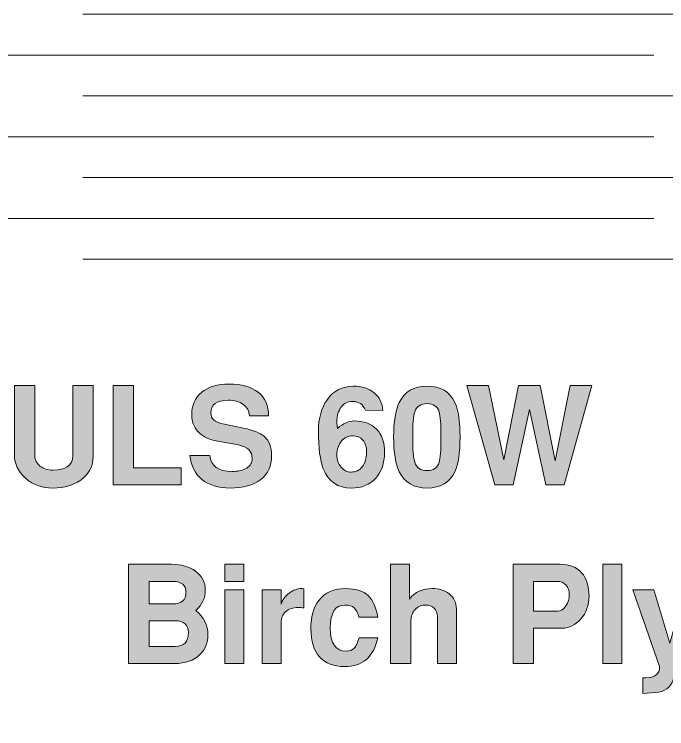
# Model space of a CAD drawing. Header units: inches. Extents: x 0.51 to 4.61, y -3.99 to -0.49.
# Drawn here: x 1.32 to 2.12, y -3.115 to -2.241 of the extents above; entities that cross this region are included whole.
import ezdxf

# ---------------------------------------------------------------- set-up
doc = ezdxf.new("R2010")
doc.units = ezdxf.units.IN
doc.header["$MEASUREMENT"] = 0
doc.layers.add('Layer 1', color=7, linetype='Continuous')

# ---------------------------------------------------------------- blocks, each defined once
blk = doc.blocks.new('block 2')
at = {"layer": 'Layer 1', "color": 7, "lineweight": 5, "true_color": 0xffffff}
for points in [[(1.40409, -2.24059), (2.90409, -2.24059)], [(0.60409, -2.29059), (2.10409, -2.29059)], [(1.40409, -2.34058), (2.90409, -2.34058)], [(0.60409, -2.39058), (2.10409, -2.39058)], [(1.40409, -2.44057), (2.90409, -2.44057)], [(0.60409, -2.49057), (2.10409, -2.49057)], [(1.40409, -2.54056), (2.90409, -2.54056)]]:
    blk.add_lwpolyline(points, dxfattribs=at)
blk = doc.blocks.new('block 7')
at = {"layer": 'Layer 1', "true_color": 0xed1f24}
h = blk.add_hatch(color=240, dxfattribs=at)
h.dxf.hatch_style = 2
edge = h.paths.add_edge_path()
edge.add_spline(control_points=[(1.55752, -3.00051), (1.55752, -3.01018), (1.55425, -3.01824), (1.54769, -3.02468), (1.54024, -3.03201), (1.52985, -3.03568), (1.51652, -3.03568), (1.51652, -3.03568), (1.46035, -3.03568), (1.46035, -3.03568), (1.46035, -3.03568), (1.46035, -2.91418), (1.46035, -2.91418), (1.46035, -2.91418), (1.51302, -2.91418), (1.51302, -2.91418), (1.52469, -2.91418), (1.53449, -2.91701), (1.54244, -2.92268), (1.55038, -2.92834), (1.55436, -2.93607), (1.55436, -2.94585), (1.55436, -2.95518), (1.55052, -2.96351), (1.54285, -2.97085), (1.55263, -2.97862), (1.55752, -2.98851), (1.55752, -3.00051)], knot_values=[0, 0, 0, 0, 1, 1, 1, 2, 2, 2, 3, 3, 3, 4, 4, 4, 5, 5, 5, 6, 6, 6, 7, 7, 7, 8, 8, 8, 9, 9, 9, 9], degree=3, periodic=1)
edge = h.paths.add_edge_path()
edge.add_spline(control_points=[(1.53052, -2.94851), (1.53052, -2.93962), (1.52536, -2.93518), (1.51502, -2.93518), (1.51502, -2.93518), (1.48536, -2.93518), (1.48536, -2.93518), (1.48536, -2.93518), (1.48536, -2.96268), (1.48536, -2.96268), (1.48536, -2.96268), (1.51436, -2.96268), (1.51436, -2.96268), (1.52513, -2.96268), (1.53052, -2.95796), (1.53052, -2.94851)], knot_values=[0, 0, 0, 0, 1, 1, 1, 2, 2, 2, 3, 3, 3, 4, 4, 4, 5, 5, 5, 5], degree=3, periodic=1)
edge = h.paths.add_edge_path()
edge.add_spline(control_points=[(1.53369, -2.99768), (1.53369, -2.98813), (1.52825, -2.98334), (1.51735, -2.98334), (1.51735, -2.98334), (1.48536, -2.98334), (1.48536, -2.98334), (1.48536, -2.98334), (1.48536, -3.01485), (1.48536, -3.01485), (1.48536, -3.01485), (1.51735, -3.01485), (1.51735, -3.01485), (1.52825, -3.01485), (1.53369, -3.00912), (1.53369, -2.99768)], knot_values=[0, 0, 0, 0, 1, 1, 1, 2, 2, 2, 3, 3, 3, 4, 4, 4, 5, 5, 5, 5], degree=3, periodic=1)
h = blk.add_hatch(color=240, dxfattribs=at)
h.dxf.hatch_style = 2
h.paths.add_polyline_path([(1.60169, -2.93501), (1.57836, -2.93501), (1.57836, -2.91418), (1.60169, -2.91418)])
h.paths.add_polyline_path([(1.60169, -3.03568), (1.57836, -3.03568), (1.57836, -2.94535), (1.60169, -2.94535)])
h = blk.add_hatch(color=240, dxfattribs=at)
h.dxf.hatch_style = 2
edge = h.paths.add_edge_path()
edge.add_spline(control_points=[(1.86202, -3.03568), (1.86202, -3.03568), (1.83868, -3.03568), (1.83868, -3.03568), (1.83868, -3.03568), (1.83868, -2.97805), (1.83868, -2.97805), (1.83868, -2.9737), (1.83735, -2.97028), (1.83469, -2.96777), (1.83202, -2.96526), (1.82863, -2.96401), (1.82452, -2.96401), (1.8193, -2.96401), (1.81496, -2.96582), (1.81152, -2.96944), (1.80808, -2.97306), (1.80636, -2.9776), (1.80636, -2.98306), (1.80636, -2.98306), (1.80636, -3.03568), (1.80636, -3.03568), (1.80636, -3.03568), (1.78135, -3.03568), (1.78135, -3.03568), (1.78135, -3.03568), (1.78135, -2.91418), (1.78135, -2.91418), (1.78135, -2.91418), (1.80469, -2.91418), (1.80469, -2.91418), (1.80469, -2.91418), (1.80469, -2.95668), (1.80469, -2.95668), (1.81102, -2.94813), (1.82035, -2.94385), (1.83269, -2.94385), (1.84079, -2.94385), (1.84763, -2.94601), (1.85319, -2.95034), (1.85908, -2.95501), (1.86202, -2.96112), (1.86202, -2.96868), (1.86202, -2.96868), (1.86202, -3.03568), (1.86202, -3.03568)], knot_values=[0, 0, 0, 0, 1, 1, 1, 2, 2, 2, 3, 3, 3, 4, 4, 4, 5, 5, 5, 6, 6, 6, 7, 7, 7, 8, 8, 8, 9, 9, 9, 10, 10, 10, 11, 11, 11, 12, 12, 12, 13, 13, 13, 14, 14, 14, 15, 15, 15, 15], degree=3, periodic=1)
h = blk.add_hatch(color=240, dxfattribs=at)
h.dxf.hatch_style = 2
edge = h.paths.add_edge_path()
edge.add_spline(control_points=[(2.02452, -2.95301), (2.02452, -2.96423), (2.02119, -2.97359), (2.01452, -2.98109), (2.00785, -2.98859), (2.00019, -2.99234), (1.99152, -2.99234), (1.99152, -2.99234), (1.95669, -2.99234), (1.95669, -2.99234), (1.95669, -2.99234), (1.95669, -3.03568), (1.95669, -3.03568), (1.95669, -3.03568), (1.93169, -3.03568), (1.93169, -3.03568), (1.93169, -3.03568), (1.93169, -2.91418), (1.93169, -2.91418), (1.93169, -2.91418), (1.98885, -2.91418), (1.98885, -2.91418), (2.00063, -2.91418), (2.00952, -2.91762), (2.01552, -2.92451), (2.02152, -2.9314), (2.02452, -2.9409), (2.02452, -2.95301)], knot_values=[0, 0, 0, 0, 1, 1, 1, 2, 2, 2, 3, 3, 3, 4, 4, 4, 5, 5, 5, 6, 6, 6, 7, 7, 7, 8, 8, 8, 9, 9, 9, 9], degree=3, periodic=1)
edge = h.paths.add_edge_path()
edge.add_spline(control_points=[(2.00035, -2.95151), (2.00035, -2.94651), (1.99902, -2.94251), (1.99635, -2.93951), (1.99369, -2.93651), (1.98996, -2.93501), (1.98519, -2.93501), (1.98519, -2.93501), (1.95669, -2.93501), (1.95669, -2.93501), (1.95669, -2.93501), (1.95669, -2.97151), (1.95669, -2.97151), (1.95669, -2.97151), (1.98585, -2.97151), (1.98585, -2.97151), (1.98985, -2.97151), (1.99329, -2.96935), (1.99619, -2.96501), (1.99896, -2.96101), (2.00035, -2.95651), (2.00035, -2.95151)], knot_values=[0, 0, 0, 0, 1, 1, 1, 2, 2, 2, 3, 3, 3, 4, 4, 4, 5, 5, 5, 6, 6, 6, 7, 7, 7, 7], degree=3, periodic=1)
h = blk.add_hatch(color=240, dxfattribs=at)
h.dxf.hatch_style = 2
h.paths.add_polyline_path([(2.06485, -3.03568), (2.04152, -3.03568), (2.04152, -2.91418), (2.06485, -2.91418)])
h = blk.add_hatch(color=240, dxfattribs=at)
h.dxf.hatch_style = 2
edge = h.paths.add_edge_path()
edge.add_spline(control_points=[(1.67502, -2.96751), (1.67191, -2.96718), (1.66963, -2.96701), (1.66819, -2.96701), (1.66163, -2.96701), (1.65649, -2.96876), (1.65277, -2.97226), (1.64905, -2.97576), (1.64719, -2.98018), (1.64719, -2.98551), (1.64719, -2.98551), (1.64719, -3.03568), (1.64719, -3.03568), (1.64719, -3.03568), (1.62385, -3.03568), (1.62385, -3.03568), (1.62385, -3.03568), (1.62385, -2.94535), (1.62385, -2.94535), (1.62385, -2.94535), (1.64719, -2.94535), (1.64719, -2.94535), (1.64719, -2.94535), (1.64719, -2.96284), (1.64719, -2.96284), (1.64886, -2.95751), (1.65219, -2.95301), (1.65719, -2.94935), (1.66219, -2.94568), (1.66719, -2.94385), (1.67219, -2.94385), (1.67274, -2.94385), (1.67369, -2.94396), (1.67502, -2.94418), (1.67502, -2.94418), (1.67502, -2.96751), (1.67502, -2.96751)], knot_values=[0, 0, 0, 0, 1, 1, 1, 2, 2, 2, 3, 3, 3, 4, 4, 4, 5, 5, 5, 6, 6, 6, 7, 7, 7, 8, 8, 8, 9, 9, 9, 10, 10, 10, 11, 11, 11, 12, 12, 12, 12], degree=3, periodic=1)
h = blk.add_hatch(color=240, dxfattribs=at)
h.dxf.hatch_style = 2
edge = h.paths.add_edge_path()
edge.add_spline(control_points=[(1.76569, -3.00418), (1.7608, -3.02762), (1.74719, -3.03935), (1.72485, -3.03935), (1.71163, -3.03935), (1.70146, -3.03543), (1.69436, -3.02759), (1.68724, -3.01976), (1.68369, -3.00823), (1.68369, -2.99301), (1.68369, -2.97857), (1.68691, -2.96707), (1.69335, -2.95851), (1.70069, -2.94874), (1.71174, -2.94385), (1.72652, -2.94385), (1.73897, -2.94385), (1.74819, -2.94679), (1.75419, -2.95268), (1.75952, -2.9579), (1.76335, -2.96668), (1.76569, -2.97901), (1.76569, -2.97901), (1.74262, -2.97901), (1.74262, -2.97901), (1.74129, -2.9735), (1.73931, -2.96963), (1.73669, -2.96739), (1.73407, -2.96514), (1.73025, -2.96401), (1.72524, -2.96401), (1.71343, -2.96401), (1.70752, -2.97343), (1.70752, -2.99226), (1.70752, -3.01109), (1.7141, -3.02051), (1.72725, -3.02051), (1.73126, -3.02051), (1.7344, -3.01929), (1.73669, -3.01685), (1.73897, -3.0144), (1.74101, -3.01018), (1.74279, -3.00418), (1.74279, -3.00418), (1.76569, -3.00418), (1.76569, -3.00418)], knot_values=[0, 0, 0, 0, 1, 1, 1, 2, 2, 2, 3, 3, 3, 4, 4, 4, 5, 5, 5, 6, 6, 6, 7, 7, 7, 8, 8, 8, 9, 9, 9, 10, 10, 10, 11, 11, 11, 12, 12, 12, 13, 13, 13, 14, 14, 14, 15, 15, 15, 15], degree=3, periodic=1)
h = blk.add_hatch(color=240, dxfattribs=at)
h.dxf.hatch_style = 2
edge = h.paths.add_edge_path()
edge.add_spline(control_points=[(2.16635, -2.94535), (2.16635, -2.94535), (2.12769, -3.05568), (2.12769, -3.05568), (2.12435, -3.06512), (2.11713, -3.07029), (2.10602, -3.07118), (2.10602, -3.07118), (2.09068, -3.07235), (2.09068, -3.07235), (2.09068, -3.07235), (2.09068, -3.05318), (2.09068, -3.05318), (2.09068, -3.05318), (2.09418, -3.05318), (2.09418, -3.05318), (2.10541, -3.05318), (2.11102, -3.04851), (2.11102, -3.03918), (2.11102, -3.03918), (2.07819, -2.94535), (2.07819, -2.94535), (2.07819, -2.94535), (2.10402, -2.94535), (2.10402, -2.94535), (2.10402, -2.94535), (2.12351, -3.01084), (2.12351, -3.01084), (2.12351, -3.01084), (2.14235, -2.94535), (2.14235, -2.94535), (2.14235, -2.94535), (2.16635, -2.94535), (2.16635, -2.94535)], knot_values=[0, 0, 0, 0, 1, 1, 1, 2, 2, 2, 3, 3, 3, 4, 4, 4, 5, 5, 5, 6, 6, 6, 7, 7, 7, 8, 8, 8, 9, 9, 9, 10, 10, 10, 11, 11, 11, 11], degree=3, periodic=1)
at = {"layer": 'Layer 1', "lineweight": 0}
for points in [[(1.60169, -2.93501), (1.57836, -2.93501), (1.57836, -2.91418), (1.60169, -2.91418), (1.60169, -2.93501)], [(2.06485, -3.03568), (2.04152, -3.03568), (2.04152, -2.91418), (2.06485, -2.91418), (2.06485, -3.03568)], [(1.60169, -3.03568), (1.57836, -3.03568), (1.57836, -2.94535), (1.60169, -2.94535), (1.60169, -3.03568)]]:
    blk.add_lwpolyline(points, dxfattribs=at)
for points, knots in [([(1.55752, -3.00051), (1.55752, -3.01018), (1.55425, -3.01824), (1.54769, -3.02468), (1.54024, -3.03201), (1.52985, -3.03568), (1.51652, -3.03568), (1.51652, -3.03568), (1.46035, -3.03568), (1.46035, -3.03568), (1.46035, -3.03568), (1.46035, -2.91418), (1.46035, -2.91418), (1.46035, -2.91418), (1.51302, -2.91418), (1.51302, -2.91418), (1.52469, -2.91418), (1.53449, -2.91701), (1.54244, -2.92268), (1.55038, -2.92834), (1.55436, -2.93607), (1.55436, -2.94585), (1.55436, -2.95518), (1.55052, -2.96351), (1.54285, -2.97085), (1.55263, -2.97862), (1.55752, -2.98851), (1.55752, -3.00051)], [0, 0, 0, 0, 1, 1, 1, 2, 2, 2, 3, 3, 3, 4, 4, 4, 5, 5, 5, 6, 6, 6, 7, 7, 7, 8, 8, 8, 9, 9, 9, 9]), ([(1.86202, -3.03568), (1.86202, -3.03568), (1.83868, -3.03568), (1.83868, -3.03568), (1.83868, -3.03568), (1.83868, -2.97805), (1.83868, -2.97805), (1.83868, -2.9737), (1.83735, -2.97028), (1.83469, -2.96777), (1.83202, -2.96526), (1.82863, -2.96401), (1.82452, -2.96401), (1.8193, -2.96401), (1.81496, -2.96582), (1.81152, -2.96944), (1.80808, -2.97306), (1.80636, -2.9776), (1.80636, -2.98306), (1.80636, -2.98306), (1.80636, -3.03568), (1.80636, -3.03568), (1.80636, -3.03568), (1.78135, -3.03568), (1.78135, -3.03568), (1.78135, -3.03568), (1.78135, -2.91418), (1.78135, -2.91418), (1.78135, -2.91418), (1.80469, -2.91418), (1.80469, -2.91418), (1.80469, -2.91418), (1.80469, -2.95668), (1.80469, -2.95668), (1.81102, -2.94813), (1.82035, -2.94385), (1.83269, -2.94385), (1.84079, -2.94385), (1.84763, -2.94601), (1.85319, -2.95034), (1.85908, -2.95501), (1.86202, -2.96112), (1.86202, -2.96868), (1.86202, -2.96868), (1.86202, -3.03568), (1.86202, -3.03568)], [0, 0, 0, 0, 1, 1, 1, 2, 2, 2, 3, 3, 3, 4, 4, 4, 5, 5, 5, 6, 6, 6, 7, 7, 7, 8, 8, 8, 9, 9, 9, 10, 10, 10, 11, 11, 11, 12, 12, 12, 13, 13, 13, 14, 14, 14, 15, 15, 15, 15]), ([(2.02452, -2.95301), (2.02452, -2.96423), (2.02119, -2.97359), (2.01452, -2.98109), (2.00785, -2.98859), (2.00019, -2.99234), (1.99152, -2.99234), (1.99152, -2.99234), (1.95669, -2.99234), (1.95669, -2.99234), (1.95669, -2.99234), (1.95669, -3.03568), (1.95669, -3.03568), (1.95669, -3.03568), (1.93169, -3.03568), (1.93169, -3.03568), (1.93169, -3.03568), (1.93169, -2.91418), (1.93169, -2.91418), (1.93169, -2.91418), (1.98885, -2.91418), (1.98885, -2.91418), (2.00063, -2.91418), (2.00952, -2.91762), (2.01552, -2.92451), (2.02152, -2.9314), (2.02452, -2.9409), (2.02452, -2.95301)], [0, 0, 0, 0, 1, 1, 1, 2, 2, 2, 3, 3, 3, 4, 4, 4, 5, 5, 5, 6, 6, 6, 7, 7, 7, 8, 8, 8, 9, 9, 9, 9]), ([(1.53052, -2.94851), (1.53052, -2.93962), (1.52536, -2.93518), (1.51502, -2.93518), (1.51502, -2.93518), (1.48536, -2.93518), (1.48536, -2.93518), (1.48536, -2.93518), (1.48536, -2.96268), (1.48536, -2.96268), (1.48536, -2.96268), (1.51436, -2.96268), (1.51436, -2.96268), (1.52513, -2.96268), (1.53052, -2.95796), (1.53052, -2.94851)], [0, 0, 0, 0, 1, 1, 1, 2, 2, 2, 3, 3, 3, 4, 4, 4, 5, 5, 5, 5]), ([(2.00035, -2.95151), (2.00035, -2.94651), (1.99902, -2.94251), (1.99635, -2.93951), (1.99369, -2.93651), (1.98996, -2.93501), (1.98519, -2.93501), (1.98519, -2.93501), (1.95669, -2.93501), (1.95669, -2.93501), (1.95669, -2.93501), (1.95669, -2.97151), (1.95669, -2.97151), (1.95669, -2.97151), (1.98585, -2.97151), (1.98585, -2.97151), (1.98985, -2.97151), (1.99329, -2.96935), (1.99619, -2.96501), (1.99896, -2.96101), (2.00035, -2.95651), (2.00035, -2.95151)], [0, 0, 0, 0, 1, 1, 1, 2, 2, 2, 3, 3, 3, 4, 4, 4, 5, 5, 5, 6, 6, 6, 7, 7, 7, 7]), ([(1.67502, -2.96751), (1.67191, -2.96718), (1.66963, -2.96701), (1.66819, -2.96701), (1.66163, -2.96701), (1.65649, -2.96876), (1.65277, -2.97226), (1.64905, -2.97576), (1.64719, -2.98018), (1.64719, -2.98551), (1.64719, -2.98551), (1.64719, -3.03568), (1.64719, -3.03568), (1.64719, -3.03568), (1.62385, -3.03568), (1.62385, -3.03568), (1.62385, -3.03568), (1.62385, -2.94535), (1.62385, -2.94535), (1.62385, -2.94535), (1.64719, -2.94535), (1.64719, -2.94535), (1.64719, -2.94535), (1.64719, -2.96284), (1.64719, -2.96284), (1.64886, -2.95751), (1.65219, -2.95301), (1.65719, -2.94935), (1.66219, -2.94568), (1.66719, -2.94385), (1.67219, -2.94385), (1.67274, -2.94385), (1.67369, -2.94396), (1.67502, -2.94418), (1.67502, -2.94418), (1.67502, -2.96751), (1.67502, -2.96751)], [0, 0, 0, 0, 1, 1, 1, 2, 2, 2, 3, 3, 3, 4, 4, 4, 5, 5, 5, 6, 6, 6, 7, 7, 7, 8, 8, 8, 9, 9, 9, 10, 10, 10, 11, 11, 11, 12, 12, 12, 12]), ([(1.76569, -3.00418), (1.7608, -3.02762), (1.74719, -3.03935), (1.72485, -3.03935), (1.71163, -3.03935), (1.70146, -3.03543), (1.69436, -3.02759), (1.68724, -3.01976), (1.68369, -3.00823), (1.68369, -2.99301), (1.68369, -2.97857), (1.68691, -2.96707), (1.69335, -2.95851), (1.70069, -2.94874), (1.71174, -2.94385), (1.72652, -2.94385), (1.73897, -2.94385), (1.74819, -2.94679), (1.75419, -2.95268), (1.75952, -2.9579), (1.76335, -2.96668), (1.76569, -2.97901), (1.76569, -2.97901), (1.74262, -2.97901), (1.74262, -2.97901), (1.74129, -2.9735), (1.73931, -2.96963), (1.73669, -2.96739), (1.73407, -2.96514), (1.73025, -2.96401), (1.72524, -2.96401), (1.71343, -2.96401), (1.70752, -2.97343), (1.70752, -2.99226), (1.70752, -3.01109), (1.7141, -3.02051), (1.72725, -3.02051), (1.73126, -3.02051), (1.7344, -3.01929), (1.73669, -3.01685), (1.73897, -3.0144), (1.74101, -3.01018), (1.74279, -3.00418), (1.74279, -3.00418), (1.76569, -3.00418), (1.76569, -3.00418)], [0, 0, 0, 0, 1, 1, 1, 2, 2, 2, 3, 3, 3, 4, 4, 4, 5, 5, 5, 6, 6, 6, 7, 7, 7, 8, 8, 8, 9, 9, 9, 10, 10, 10, 11, 11, 11, 12, 12, 12, 13, 13, 13, 14, 14, 14, 15, 15, 15, 15]), ([(2.16635, -2.94535), (2.16635, -2.94535), (2.12769, -3.05568), (2.12769, -3.05568), (2.12435, -3.06512), (2.11713, -3.07029), (2.10602, -3.07118), (2.10602, -3.07118), (2.09068, -3.07235), (2.09068, -3.07235), (2.09068, -3.07235), (2.09068, -3.05318), (2.09068, -3.05318), (2.09068, -3.05318), (2.09418, -3.05318), (2.09418, -3.05318), (2.10541, -3.05318), (2.11102, -3.04851), (2.11102, -3.03918), (2.11102, -3.03918), (2.07819, -2.94535), (2.07819, -2.94535), (2.07819, -2.94535), (2.10402, -2.94535), (2.10402, -2.94535), (2.10402, -2.94535), (2.12351, -3.01084), (2.12351, -3.01084), (2.12351, -3.01084), (2.14235, -2.94535), (2.14235, -2.94535), (2.14235, -2.94535), (2.16635, -2.94535), (2.16635, -2.94535)], [0, 0, 0, 0, 1, 1, 1, 2, 2, 2, 3, 3, 3, 4, 4, 4, 5, 5, 5, 6, 6, 6, 7, 7, 7, 8, 8, 8, 9, 9, 9, 10, 10, 10, 11, 11, 11, 11]), ([(1.53369, -2.99768), (1.53369, -2.98813), (1.52825, -2.98334), (1.51735, -2.98334), (1.51735, -2.98334), (1.48536, -2.98334), (1.48536, -2.98334), (1.48536, -2.98334), (1.48536, -3.01485), (1.48536, -3.01485), (1.48536, -3.01485), (1.51735, -3.01485), (1.51735, -3.01485), (1.52825, -3.01485), (1.53369, -3.00912), (1.53369, -2.99768)], [0, 0, 0, 0, 1, 1, 1, 2, 2, 2, 3, 3, 3, 4, 4, 4, 5, 5, 5, 5])]:
    blk.add_open_spline(points, degree=3, knots=knots, dxfattribs=at)
blk = doc.blocks.new('block 5')
at = {"layer": 'Layer 1'}
blk.add_blockref('block 7', (0, 0), dxfattribs=at)
blk = doc.blocks.new('block 13')
at = {"layer": 'Layer 1', "true_color": 0xed1f24}
h = blk.add_hatch(color=240, dxfattribs=at)
h.dxf.hatch_style = 2
edge = h.paths.add_edge_path()
edge.add_spline(control_points=[(1.63563, -2.78104), (1.63563, -2.79371), (1.63115, -2.80349), (1.62221, -2.81038), (1.61327, -2.81726), (1.60074, -2.82071), (1.58463, -2.82071), (1.57007, -2.82071), (1.55857, -2.81721), (1.55013, -2.81021), (1.54168, -2.80321), (1.5368, -2.79343), (1.53546, -2.78088), (1.53546, -2.78088), (1.55968, -2.78088), (1.55968, -2.78088), (1.56146, -2.79399), (1.57054, -2.80054), (1.58691, -2.80054), (1.59448, -2.80054), (1.60052, -2.79912), (1.60503, -2.79628), (1.60954, -2.79344), (1.6118, -2.78958), (1.6118, -2.78468), (1.6118, -2.77566), (1.60613, -2.7701), (1.59481, -2.76799), (1.59481, -2.76799), (1.56514, -2.76233), (1.56514, -2.76233), (1.55702, -2.76078), (1.55041, -2.75717), (1.54529, -2.75151), (1.54018, -2.74584), (1.53762, -2.73918), (1.53762, -2.73152), (1.53762, -2.71964), (1.54171, -2.71031), (1.54988, -2.70354), (1.55804, -2.69676), (1.56923, -2.69337), (1.58346, -2.69337), (1.5988, -2.69337), (1.61071, -2.69676), (1.61921, -2.70354), (1.62771, -2.71032), (1.6319, -2.71993), (1.6318, -2.73237), (1.6318, -2.73237), (1.60846, -2.73237), (1.60846, -2.73237), (1.60813, -2.72649), (1.6056, -2.72182), (1.60088, -2.71838), (1.59616, -2.71493), (1.59001, -2.71321), (1.58246, -2.71321), (1.56824, -2.71321), (1.56113, -2.71843), (1.56113, -2.72888), (1.56113, -2.73565), (1.56596, -2.74004), (1.57563, -2.74204), (1.57563, -2.74204), (1.6013, -2.74738), (1.6013, -2.74738), (1.61296, -2.74982), (1.6213, -2.75315), (1.6263, -2.75737), (1.63251, -2.76271), (1.63563, -2.7706), (1.63563, -2.78104)], knot_values=[0, 0, 0, 0, 1, 1, 1, 2, 2, 2, 3, 3, 3, 4, 4, 4, 5, 5, 5, 6, 6, 6, 7, 7, 7, 8, 8, 8, 9, 9, 9, 10, 10, 10, 11, 11, 11, 12, 12, 12, 13, 13, 13, 14, 14, 14, 15, 15, 15, 16, 16, 16, 17, 17, 17, 18, 18, 18, 19, 19, 19, 20, 20, 20, 21, 21, 21, 22, 22, 22, 23, 23, 23, 24, 24, 24, 24], degree=3, periodic=1)
h = blk.add_hatch(color=240, dxfattribs=at)
h.dxf.hatch_style = 2
edge = h.paths.add_edge_path()
edge.add_spline(control_points=[(1.4168, -2.78254), (1.4168, -2.79243), (1.41296, -2.80093), (1.4053, -2.80804), (1.39608, -2.81649), (1.38324, -2.82071), (1.3668, -2.82071), (1.35391, -2.82071), (1.34297, -2.81665), (1.33396, -2.80854), (1.32496, -2.80043), (1.32047, -2.79121), (1.32047, -2.78088), (1.32047, -2.78088), (1.32047, -2.69537), (1.32047, -2.69537), (1.32047, -2.69537), (1.34547, -2.69537), (1.34547, -2.69537), (1.34547, -2.69537), (1.34547, -2.78121), (1.34547, -2.78121), (1.34547, -2.78621), (1.34755, -2.79041), (1.35172, -2.79379), (1.35588, -2.79718), (1.36108, -2.79888), (1.3673, -2.79888), (1.38363, -2.79888), (1.3918, -2.79299), (1.3918, -2.78121), (1.3918, -2.78121), (1.3918, -2.69537), (1.3918, -2.69537), (1.3918, -2.69537), (1.4168, -2.69537), (1.4168, -2.69537), (1.4168, -2.69537), (1.4168, -2.78254), (1.4168, -2.78254)], knot_values=[0, 0, 0, 0, 1, 1, 1, 2, 2, 2, 3, 3, 3, 4, 4, 4, 5, 5, 5, 6, 6, 6, 7, 7, 7, 8, 8, 8, 9, 9, 9, 10, 10, 10, 11, 11, 11, 12, 12, 12, 13, 13, 13, 13], degree=3, periodic=1)
h = blk.add_hatch(color=240, dxfattribs=at)
h.dxf.hatch_style = 2
h.paths.add_polyline_path([(1.52464, -2.81687), (1.44147, -2.81687), (1.44147, -2.69537), (1.46646, -2.69537), (1.46646, -2.79604), (1.52464, -2.79604)])
h = blk.add_hatch(color=240, dxfattribs=at)
h.dxf.hatch_style = 2
edge = h.paths.add_edge_path()
edge.add_spline(control_points=[(1.77396, -2.77771), (1.77396, -2.79026), (1.7704, -2.80054), (1.76329, -2.80854), (1.75585, -2.81677), (1.74596, -2.82088), (1.73363, -2.82088), (1.71663, -2.82088), (1.70507, -2.81299), (1.69896, -2.79721), (1.69496, -2.78699), (1.69296, -2.7716), (1.69296, -2.75104), (1.69296, -2.73526), (1.69663, -2.72232), (1.70396, -2.71221), (1.71174, -2.70143), (1.72229, -2.69604), (1.73562, -2.69604), (1.74607, -2.69604), (1.75457, -2.6987), (1.76113, -2.704), (1.76768, -2.70931), (1.77129, -2.71655), (1.77196, -2.72571), (1.77196, -2.72571), (1.75046, -2.72554), (1.75046, -2.72554), (1.7478, -2.71832), (1.74251, -2.71471), (1.73463, -2.71471), (1.72896, -2.71471), (1.72438, -2.71701), (1.72087, -2.72163), (1.71737, -2.72624), (1.71562, -2.73227), (1.71562, -2.73971), (1.71562, -2.74226), (1.71585, -2.74493), (1.7163, -2.74771), (1.7234, -2.7416), (1.73024, -2.73854), (1.73679, -2.73854), (1.74835, -2.73854), (1.75743, -2.74188), (1.76404, -2.74854), (1.77065, -2.75521), (1.77396, -2.76493), (1.77396, -2.77771)], knot_values=[0, 0, 0, 0, 1, 1, 1, 2, 2, 2, 3, 3, 3, 4, 4, 4, 5, 5, 5, 6, 6, 6, 7, 7, 7, 8, 8, 8, 9, 9, 9, 10, 10, 10, 11, 11, 11, 12, 12, 12, 13, 13, 13, 14, 14, 14, 15, 15, 15, 16, 16, 16, 16], degree=3, periodic=1)
edge = h.paths.add_edge_path()
edge.add_spline(control_points=[(1.75196, -2.77704), (1.75196, -2.7706), (1.75044, -2.7656), (1.74742, -2.76204), (1.74439, -2.75848), (1.74023, -2.75671), (1.73495, -2.75671), (1.72944, -2.75671), (1.72485, -2.75885), (1.72116, -2.76312), (1.71747, -2.7674), (1.71562, -2.7731), (1.71562, -2.78021), (1.71562, -2.7861), (1.71731, -2.79107), (1.72066, -2.79513), (1.72402, -2.79918), (1.72818, -2.80121), (1.73313, -2.80121), (1.73886, -2.80121), (1.74343, -2.79898), (1.74684, -2.79454), (1.75025, -2.7901), (1.75196, -2.78427), (1.75196, -2.77704)], knot_values=[0, 0, 0, 0, 1, 1, 1, 2, 2, 2, 3, 3, 3, 4, 4, 4, 5, 5, 5, 6, 6, 6, 7, 7, 7, 8, 8, 8, 8], degree=3, periodic=1)
h = blk.add_hatch(color=240, dxfattribs=at)
h.dxf.hatch_style = 2
edge = h.paths.add_edge_path()
edge.add_spline(control_points=[(1.86646, -2.75838), (1.86646, -2.77737), (1.86435, -2.79148), (1.86013, -2.80071), (1.85391, -2.81404), (1.84258, -2.82071), (1.82613, -2.82071), (1.80969, -2.82071), (1.7983, -2.81404), (1.79197, -2.80071), (1.78741, -2.79127), (1.78513, -2.77715), (1.78513, -2.75838), (1.78513, -2.7396), (1.78741, -2.72548), (1.79197, -2.71604), (1.7983, -2.7027), (1.80969, -2.69604), (1.82613, -2.69604), (1.84258, -2.69604), (1.85391, -2.7027), (1.86013, -2.71604), (1.86435, -2.72527), (1.86646, -2.73937), (1.86646, -2.75838)], knot_values=[0, 0, 0, 0, 1, 1, 1, 2, 2, 2, 3, 3, 3, 4, 4, 4, 5, 5, 5, 6, 6, 6, 7, 7, 7, 8, 8, 8, 8], degree=3, periodic=1)
edge = h.paths.add_edge_path()
edge.add_spline(control_points=[(1.84313, -2.75838), (1.84313, -2.7426), (1.84241, -2.73232), (1.84096, -2.72754), (1.83874, -2.72076), (1.83379, -2.71737), (1.82613, -2.71737), (1.81835, -2.71737), (1.8133, -2.72076), (1.81097, -2.72754), (1.8093, -2.73254), (1.80846, -2.74282), (1.80846, -2.75838), (1.80846, -2.77393), (1.80935, -2.78421), (1.81113, -2.7892), (1.81335, -2.79599), (1.81835, -2.79938), (1.82613, -2.79938), (1.83379, -2.79938), (1.83874, -2.79599), (1.84096, -2.7892), (1.84241, -2.78443), (1.84313, -2.77415), (1.84313, -2.75838)], knot_values=[0, 0, 0, 0, 1, 1, 1, 2, 2, 2, 3, 3, 3, 4, 4, 4, 5, 5, 5, 6, 6, 6, 7, 7, 7, 8, 8, 8, 8], degree=3, periodic=1)
h = blk.add_hatch(color=240, dxfattribs=at)
h.dxf.hatch_style = 2
h.paths.add_polyline_path([(2.02813, -2.69537), (1.99413, -2.81687), (1.97163, -2.81687), (1.95152, -2.72447), (1.93155, -2.81687), (1.90901, -2.81687), (1.87496, -2.69537), (1.90146, -2.69537), (1.92013, -2.78638), (1.9383, -2.69537), (1.9648, -2.69537), (1.98296, -2.78737), (2.00163, -2.69537)])
at = {"layer": 'Layer 1', "lineweight": 0}
for points in [[(1.52464, -2.81687), (1.44147, -2.81687), (1.44147, -2.69537), (1.46646, -2.69537), (1.46646, -2.79604), (1.52464, -2.79604), (1.52464, -2.81687)], [(2.02813, -2.69537), (1.99413, -2.81687), (1.97163, -2.81687), (1.95152, -2.72447), (1.93155, -2.81687), (1.90901, -2.81687), (1.87496, -2.69537), (1.90146, -2.69537), (1.92013, -2.78638), (1.9383, -2.69537), (1.9648, -2.69537), (1.98296, -2.78737), (2.00163, -2.69537), (2.02813, -2.69537)]]:
    blk.add_lwpolyline(points, dxfattribs=at)
for points, knots in [([(1.63563, -2.78104), (1.63563, -2.79371), (1.63115, -2.80349), (1.62221, -2.81038), (1.61327, -2.81726), (1.60074, -2.82071), (1.58463, -2.82071), (1.57007, -2.82071), (1.55857, -2.81721), (1.55013, -2.81021), (1.54168, -2.80321), (1.5368, -2.79343), (1.53546, -2.78088), (1.53546, -2.78088), (1.55968, -2.78088), (1.55968, -2.78088), (1.56146, -2.79399), (1.57054, -2.80054), (1.58691, -2.80054), (1.59448, -2.80054), (1.60052, -2.79912), (1.60503, -2.79628), (1.60954, -2.79344), (1.6118, -2.78958), (1.6118, -2.78468), (1.6118, -2.77566), (1.60613, -2.7701), (1.59481, -2.76799), (1.59481, -2.76799), (1.56514, -2.76233), (1.56514, -2.76233), (1.55702, -2.76078), (1.55041, -2.75717), (1.54529, -2.75151), (1.54018, -2.74584), (1.53762, -2.73918), (1.53762, -2.73152), (1.53762, -2.71964), (1.54171, -2.71031), (1.54988, -2.70354), (1.55804, -2.69676), (1.56923, -2.69337), (1.58346, -2.69337), (1.5988, -2.69337), (1.61071, -2.69676), (1.61921, -2.70354), (1.62771, -2.71032), (1.6319, -2.71993), (1.6318, -2.73237), (1.6318, -2.73237), (1.60846, -2.73237), (1.60846, -2.73237), (1.60813, -2.72649), (1.6056, -2.72182), (1.60088, -2.71838), (1.59616, -2.71493), (1.59001, -2.71321), (1.58246, -2.71321), (1.56824, -2.71321), (1.56113, -2.71843), (1.56113, -2.72888), (1.56113, -2.73565), (1.56596, -2.74004), (1.57563, -2.74204), (1.57563, -2.74204), (1.6013, -2.74738), (1.6013, -2.74738), (1.61296, -2.74982), (1.6213, -2.75315), (1.6263, -2.75737), (1.63251, -2.76271), (1.63563, -2.7706), (1.63563, -2.78104)], [0, 0, 0, 0, 1, 1, 1, 2, 2, 2, 3, 3, 3, 4, 4, 4, 5, 5, 5, 6, 6, 6, 7, 7, 7, 8, 8, 8, 9, 9, 9, 10, 10, 10, 11, 11, 11, 12, 12, 12, 13, 13, 13, 14, 14, 14, 15, 15, 15, 16, 16, 16, 17, 17, 17, 18, 18, 18, 19, 19, 19, 20, 20, 20, 21, 21, 21, 22, 22, 22, 23, 23, 23, 24, 24, 24, 24]), ([(1.4168, -2.78254), (1.4168, -2.79243), (1.41296, -2.80093), (1.4053, -2.80804), (1.39608, -2.81649), (1.38324, -2.82071), (1.3668, -2.82071), (1.35391, -2.82071), (1.34297, -2.81665), (1.33396, -2.80854), (1.32496, -2.80043), (1.32047, -2.79121), (1.32047, -2.78088), (1.32047, -2.78088), (1.32047, -2.69537), (1.32047, -2.69537), (1.32047, -2.69537), (1.34547, -2.69537), (1.34547, -2.69537), (1.34547, -2.69537), (1.34547, -2.78121), (1.34547, -2.78121), (1.34547, -2.78621), (1.34755, -2.79041), (1.35172, -2.79379), (1.35588, -2.79718), (1.36108, -2.79888), (1.3673, -2.79888), (1.38363, -2.79888), (1.3918, -2.79299), (1.3918, -2.78121), (1.3918, -2.78121), (1.3918, -2.69537), (1.3918, -2.69537), (1.3918, -2.69537), (1.4168, -2.69537), (1.4168, -2.69537), (1.4168, -2.69537), (1.4168, -2.78254), (1.4168, -2.78254)], [0, 0, 0, 0, 1, 1, 1, 2, 2, 2, 3, 3, 3, 4, 4, 4, 5, 5, 5, 6, 6, 6, 7, 7, 7, 8, 8, 8, 9, 9, 9, 10, 10, 10, 11, 11, 11, 12, 12, 12, 13, 13, 13, 13]), ([(1.77396, -2.77771), (1.77396, -2.79026), (1.7704, -2.80054), (1.76329, -2.80854), (1.75585, -2.81677), (1.74596, -2.82088), (1.73363, -2.82088), (1.71663, -2.82088), (1.70507, -2.81299), (1.69896, -2.79721), (1.69496, -2.78699), (1.69296, -2.7716), (1.69296, -2.75104), (1.69296, -2.73526), (1.69663, -2.72232), (1.70396, -2.71221), (1.71174, -2.70143), (1.72229, -2.69604), (1.73562, -2.69604), (1.74607, -2.69604), (1.75457, -2.6987), (1.76113, -2.704), (1.76768, -2.70931), (1.77129, -2.71655), (1.77196, -2.72571), (1.77196, -2.72571), (1.75046, -2.72554), (1.75046, -2.72554), (1.7478, -2.71832), (1.74251, -2.71471), (1.73463, -2.71471), (1.72896, -2.71471), (1.72438, -2.71701), (1.72087, -2.72163), (1.71737, -2.72624), (1.71562, -2.73227), (1.71562, -2.73971), (1.71562, -2.74226), (1.71585, -2.74493), (1.7163, -2.74771), (1.7234, -2.7416), (1.73024, -2.73854), (1.73679, -2.73854), (1.74835, -2.73854), (1.75743, -2.74188), (1.76404, -2.74854), (1.77065, -2.75521), (1.77396, -2.76493), (1.77396, -2.77771)], [0, 0, 0, 0, 1, 1, 1, 2, 2, 2, 3, 3, 3, 4, 4, 4, 5, 5, 5, 6, 6, 6, 7, 7, 7, 8, 8, 8, 9, 9, 9, 10, 10, 10, 11, 11, 11, 12, 12, 12, 13, 13, 13, 14, 14, 14, 15, 15, 15, 16, 16, 16, 16]), ([(1.86646, -2.75838), (1.86646, -2.77737), (1.86435, -2.79148), (1.86013, -2.80071), (1.85391, -2.81404), (1.84258, -2.82071), (1.82613, -2.82071), (1.80969, -2.82071), (1.7983, -2.81404), (1.79197, -2.80071), (1.78741, -2.79127), (1.78513, -2.77715), (1.78513, -2.75838), (1.78513, -2.7396), (1.78741, -2.72548), (1.79197, -2.71604), (1.7983, -2.7027), (1.80969, -2.69604), (1.82613, -2.69604), (1.84258, -2.69604), (1.85391, -2.7027), (1.86013, -2.71604), (1.86435, -2.72527), (1.86646, -2.73937), (1.86646, -2.75838)], [0, 0, 0, 0, 1, 1, 1, 2, 2, 2, 3, 3, 3, 4, 4, 4, 5, 5, 5, 6, 6, 6, 7, 7, 7, 8, 8, 8, 8]), ([(1.84313, -2.75838), (1.84313, -2.7426), (1.84241, -2.73232), (1.84096, -2.72754), (1.83874, -2.72076), (1.83379, -2.71737), (1.82613, -2.71737), (1.81835, -2.71737), (1.8133, -2.72076), (1.81097, -2.72754), (1.8093, -2.73254), (1.80846, -2.74282), (1.80846, -2.75838), (1.80846, -2.77393), (1.80935, -2.78421), (1.81113, -2.7892), (1.81335, -2.79599), (1.81835, -2.79938), (1.82613, -2.79938), (1.83379, -2.79938), (1.83874, -2.79599), (1.84096, -2.7892), (1.84241, -2.78443), (1.84313, -2.77415), (1.84313, -2.75838)], [0, 0, 0, 0, 1, 1, 1, 2, 2, 2, 3, 3, 3, 4, 4, 4, 5, 5, 5, 6, 6, 6, 7, 7, 7, 8, 8, 8, 8]), ([(1.75196, -2.77704), (1.75196, -2.7706), (1.75044, -2.7656), (1.74742, -2.76204), (1.74439, -2.75848), (1.74023, -2.75671), (1.73495, -2.75671), (1.72944, -2.75671), (1.72485, -2.75885), (1.72116, -2.76312), (1.71747, -2.7674), (1.71562, -2.7731), (1.71562, -2.78021), (1.71562, -2.7861), (1.71731, -2.79107), (1.72066, -2.79513), (1.72402, -2.79918), (1.72818, -2.80121), (1.73313, -2.80121), (1.73886, -2.80121), (1.74343, -2.79898), (1.74684, -2.79454), (1.75025, -2.7901), (1.75196, -2.78427), (1.75196, -2.77704)], [0, 0, 0, 0, 1, 1, 1, 2, 2, 2, 3, 3, 3, 4, 4, 4, 5, 5, 5, 6, 6, 6, 7, 7, 7, 8, 8, 8, 8])]:
    blk.add_open_spline(points, degree=3, knots=knots, dxfattribs=at)
blk = doc.blocks.new('block 11')
at = {"layer": 'Layer 1'}
blk.add_blockref('block 13', (0, 0), dxfattribs=at)
blk = doc.blocks.new('block 4')
at = {"layer": 'Layer 1'}
for name in ['block 11', 'block 5']:
    blk.add_blockref(name, (0, 0), dxfattribs=at)

msp = doc.modelspace()

# ---------------------------------------------------------------- linework, layer by layer
at = {"layer": 'Layer 1', "color": 7, "lineweight": 5, "true_color": 0xffffff}
msp.add_open_spline([(4.60619, -0.49073), (4.60619, -0.49073), (0.505, -0.49073), (0.505, -0.49073), (0.505, -0.49073), (0.505, -1.17705), (0.505, -1.17705), (0.505, -1.17705), (0.505, -1.17693), (0.505, -1.17693), (0.505, -1.17693), (0.505, -3.30438), (0.505, -3.30438), (0.505, -3.30439), (0.505, -3.99073), (0.505, -3.99073), (0.505, -3.99071), (4.60619, -3.99071), (4.60619, -3.99071), (4.60619, -3.99071), (4.59946, -3.99071), (4.59946, -3.99071), (4.59946, -3.99071), (4.59946, -3.30438), (4.59946, -3.30439), (4.59946, -3.30439), (4.59946, -1.17695), (4.59946, -1.17695), (4.59946, -1.17695), (4.59946, -1.17705), (4.59946, -1.17705), (4.59946, -1.17705), (4.59946, -0.49073), (4.59946, -0.49073)], degree=3, knots=[0, 0, 0, 0, 1, 1, 1, 2, 2, 2, 3, 3, 3, 4, 4, 4, 5, 5, 5, 6, 6, 6, 7, 7, 7, 8, 8, 8, 9, 9, 9, 10, 10, 10, 11, 11, 11, 11], dxfattribs=at)

# ---------------------------------------------------------------- block references
at = {"layer": 'Layer 1'}
for name in ['block 2', 'block 4']:
    msp.add_blockref(name, (0, 0), dxfattribs=at)

doc.saveas('drawing.dxf')
